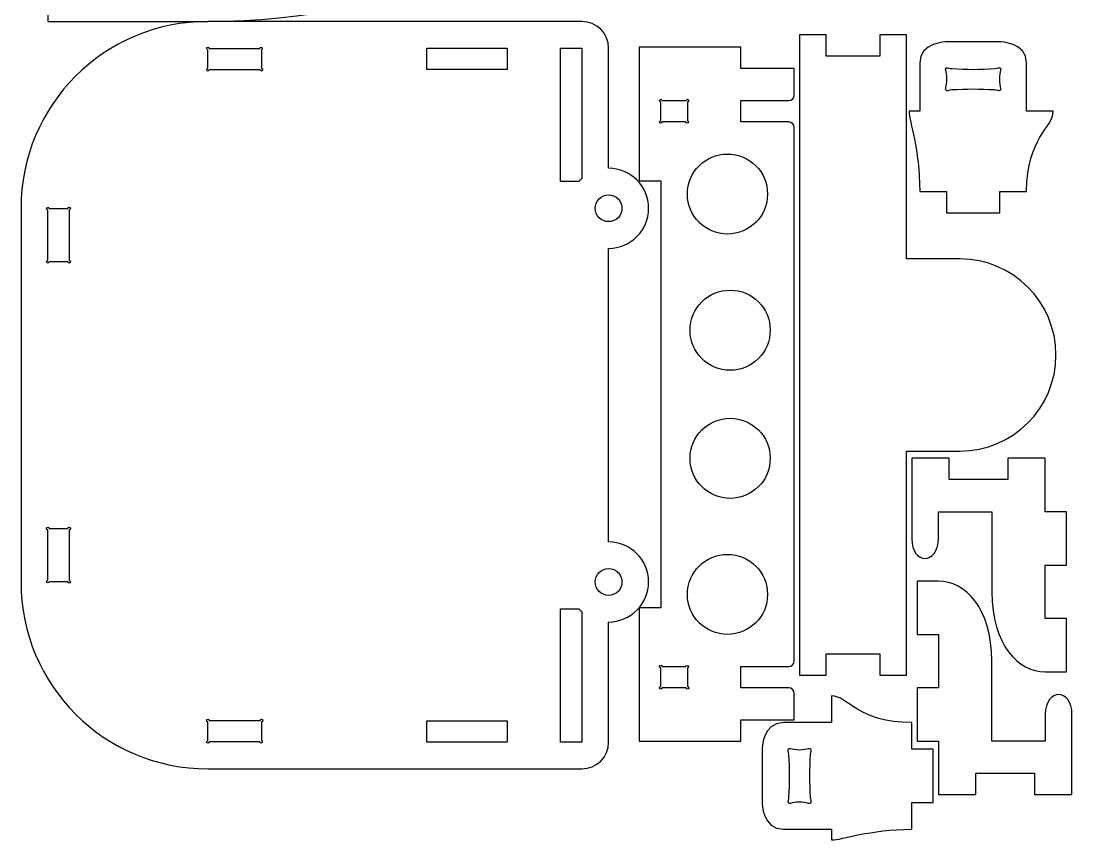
# Model space of a CAD drawing. Extents: x 0 to 206, y 6 to 420.
# Drawn here: x 0.2 to 197, y 6.5 to 159.9 of the extents above; entities that cross this region are included whole.
import ezdxf

# ---------------------------------------------------------------- set-up
doc = ezdxf.new("R2010")
doc.units = 0
doc.layers.get('0').update_dxf_attribs({"linetype": 'CONTINUOUS'})

msp = doc.modelspace()

# ---------------------------------------------------------------- linework, layer by layer
at = {"color": 7}
for p, q in [((5.248441, 221.829853), (5.248441, 159.830006)), ((75.248794, 159.830006), (35.248662, 159.830006)), ((85.248696, 159.830006), (75.248794, 159.830006)), ((105.248525, 159.830006), (85.248696, 159.830006)), ((151.000239, 157.349978), (146.000002, 157.349978)), ((146.000002, 157.349978), (146.000002, 37.350128)), ((151.000239, 153.35078), (151.000239, 157.349978)), ((165.999997, 157.349989), (161.000007, 157.350116)), ((161.000007, 157.350116), (161.000007, 153.350921)), ((165.999997, 115.350017), (165.999997, 157.349989)), ((183.499584, 156.000049), (173.499675, 156.000049)), ((35.251231, 151.043462), (35.251231, 154.543507)), ((35.501368, 154.79362), (44.927149, 154.79362)), ((45.245467, 154.520252), (45.245467, 151.043462)), ((76.248735, 150.830038), (76.248735, 154.830312)), ((76.248735, 154.830312), (91.248334, 154.830312)), ((91.248334, 154.830312), (91.248334, 150.830038)), ((101.248766, 129.830289), (101.248766, 154.830312)), ((101.248766, 154.830312), (105.248525, 154.830312)), ((110.248726, 132.329874), (110.248726, 154.830312)), ((119.999966, 155.000101), (116.000242, 155.000101)), ((116.000242, 155.000101), (116.000242, 130.000081)), ((135.000112, 155.000101), (119.999966, 155.000101)), ((135.000112, 150.999812), (135.000112, 155.000101)), ((161.000007, 153.350921), (151.000239, 153.35078)), ((168.499473, 152.00029), (168.49965, 142.999836)), ((188.499821, 142.999836), (188.499821, 152.00029)), ((44.995358, 150.793349), (35.501368, 150.793349)), ((45.495051, 150.793349), (45.495051, 150.793349)), ((91.248334, 150.830038), (76.248735, 150.830038)), ((145.000022, 150.999812), (135.000112, 150.999812)), ((145.000022, 146.000105), (145.000022, 150.999812)), ((173.340184, 147.200572), (173.340184, 147.200572)), ((119.999966, 141.250023), (119.999966, 144.750072)), ((120.250086, 145.000191), (124.750084, 145.000191)), ((125.000203, 144.750072), (125.000203, 141.273271)), ((135.000112, 140.999903), (135.000112, 145.000191)), ((135.000112, 145.000191), (144.000073, 145.000191)), ((168.49965, 142.999836), (166.499999, 142.999694)), ((193.500005, 142.999694), (188.499821, 142.999836)), ((119.749882, 140.999903), (119.749882, 140.999903)), ((124.681856, 140.999903), (120.250086, 140.999903)), ((144.000073, 140.999903), (135.000112, 140.999903)), ((145.000057, 89.999879), (145.000022, 139.99999)), ((116.000242, 130.000081), (119.999966, 130.000081)), ((119.999966, 130.000081), (120.000037, 89.999879)), ((104.669218, 129.830289), (101.248766, 129.830289)), ((168.500003, 127.999689), (173.499675, 127.999689)), ((173.499675, 127.999689), (173.499675, 123.99993)), ((183.499584, 123.99993), (183.499584, 127.999689)), ((183.499584, 127.999689), (188.499821, 127.999689)), ((125.000203, 127.49998), (125.000203, 127.49998)), ((0.248732, 124.830076), (0.248732, 54.830196)), ((5.248431, 115.080283), (5.248431, 124.506064)), ((5.521799, 124.82439), (8.998583, 124.82439)), ((9.248693, 124.574277), (9.248693, 115.080283)), ((9.498302, 124.82439), (9.498302, 124.82439)), ((112.748827, 124.830076), (112.748827, 124.830076)), ((117.748524, 124.830076), (117.748524, 124.830076)), ((173.499675, 123.99993), (183.499584, 123.99993)), ((110.248726, 62.330005), (110.248726, 117.330275)), ((8.998583, 114.830171), (5.498542, 114.830171)), ((176.000047, 115.350087), (165.999997, 115.350017)), ((125.499948, 101.999685), (125.499948, 101.999685)), ((194.000004, 97.350131), (194.000004, 97.350131)), ((120.000037, 89.999879), (119.999966, 50.000139)), ((145.000022, 40.000195), (145.000057, 89.999879)), ((165.999962, 79.350139), (176.000047, 79.350209)), ((165.999962, 37.350128), (165.999962, 79.350139)), ((125.499948, 78.000108), (125.499948, 78.000108)), ((174.00003, 78.000221), (167.000002, 77.999977)), ((167.000002, 77.999977), (167.000002, 62.999824)), ((174.000066, 74.000017), (174.00003, 78.000221)), ((192.000057, 77.999977), (185.000029, 77.999977)), ((185.000029, 77.999977), (185.000065, 74.000017)), ((192.000057, 68.000079), (192.000057, 77.999977)), ((185.000065, 74.000017), (174.000066, 74.000017)), ((171.99971, 62.999824), (171.99971, 68.000079)), ((171.99971, 68.000079), (181.999619, 68.000079)), ((181.999619, 68.000079), (181.999619, 52.999915)), ((195.999817, 68.000079), (192.000057, 68.000079)), ((195.999817, 57.999622), (195.999817, 68.000079)), ((5.248431, 55.154223), (5.248431, 64.579986)), ((5.498542, 64.830106), (8.998583, 64.830106)), ((9.248693, 64.579986), (9.248693, 55.085996)), ((9.498302, 64.830106), (9.498302, 64.830106)), ((192.000057, 47.999713), (192.000057, 57.999622)), ((192.000057, 57.999622), (195.999817, 57.999622)), ((8.998583, 54.835876), (5.521799, 54.835876)), ((112.748827, 54.830196), (112.748827, 54.830196)), ((171.999883, 54.999882), (168.000123, 54.999882)), ((168.000123, 54.999882), (168.000123, 44.999973)), ((125.000203, 52.50024), (125.000203, 52.50024)), ((101.248766, 24.829975), (101.248766, 49.829995)), ((101.248766, 49.829995), (104.670781, 49.829995)), ((105.248525, 49.250698), (105.248525, 24.829975)), ((105.248525, 49.250698), (105.248525, 49.250698)), ((119.999966, 50.000139), (116.000242, 50.000139)), ((116.000242, 50.000139), (116.000242, 25.000084)), ((110.248726, 24.830469), (110.248726, 47.329894)), ((195.999817, 47.999713), (192.000057, 47.999713)), ((195.999817, 37.999804), (195.999817, 47.999713)), ((168.000123, 44.999973), (171.999883, 44.999973)), ((171.999883, 44.999973), (171.999883, 35.000064)), ((150.999992, 37.350128), (150.999992, 41.350417)), ((150.999992, 41.350417), (161.000007, 41.350417)), ((161.000007, 41.350417), (161.000007, 37.350128)), ((182.000321, 24.999625), (182.000321, 39.999772)), ((119.999966, 35.250113), (119.999966, 38.750162)), ((120.250086, 39.000282), (124.681856, 39.000282)), ((125.000203, 38.726914), (125.000203, 35.250113)), ((135.000112, 34.999993), (135.000112, 39.000282)), ((135.000112, 39.000282), (144.000073, 39.000282)), ((192.000057, 37.999804), (195.999817, 37.999804)), ((146.000002, 37.350128), (150.999992, 37.350128)), ((161.000007, 37.350128), (165.999962, 37.350128)), ((119.749882, 34.999993), (119.749882, 34.999993)), ((124.750084, 34.999993), (120.250086, 34.999993)), ((144.000073, 34.999993), (135.000112, 34.999993)), ((145.000022, 29.000372), (145.000022, 34.00008)), ((152.000297, 33.499982), (152.000156, 28.499781)), ((171.999883, 35.000064), (168.000123, 35.000064)), ((168.000123, 35.000064), (168.000123, 24.999625)), ((192.00023, 29.999862), (192.00023, 24.999625)), ((196.999938, 14.999716), (196.999938, 29.999862)), ((35.251231, 25.116783), (35.251231, 28.616797)), ((35.501368, 28.866916), (44.995358, 28.866916)), ((45.245467, 28.616797), (45.245467, 25.140031)), ((45.495051, 28.866916), (45.495051, 28.866916)), ((76.248735, 24.829975), (76.248735, 28.830228)), ((76.248735, 28.830228), (91.248334, 28.830228)), ((91.248334, 28.830228), (91.248334, 24.829975)), ((135.000112, 25.000084), (135.000112, 29.000372)), ((135.000112, 29.000372), (145.000022, 29.000372)), ((152.000156, 28.499781), (142.999701, 28.499781)), ((167.000302, 23.499579), (167.000302, 28.499781)), ((44.927149, 24.866664), (35.501368, 24.866664)), ((91.248334, 24.829975), (76.248735, 24.829975)), ((105.248525, 24.829975), (101.248766, 24.829975)), ((116.000242, 25.000084), (119.999966, 25.000084)), ((119.999966, 25.000084), (135.000112, 25.000084)), ((168.000123, 24.999625), (171.999883, 24.999625)), ((171.999883, 24.999625), (171.999883, 14.999716)), ((192.00023, 24.999625), (182.000321, 24.999625)), ((138.999942, 23.499579), (138.999942, 13.49967)), ((171.000061, 23.499579), (167.000302, 23.499579)), ((171.000061, 13.49967), (171.000061, 23.499579)), ((35.248662, 19.830267), (75.248794, 19.830267)), ((75.248794, 19.830267), (85.248696, 19.830267)), ((85.248696, 19.830267), (105.248525, 19.830267)), ((178.999911, 14.999716), (178.999876, 18.999687)), ((178.999876, 18.999687), (189.999875, 18.999687)), ((189.999875, 18.999687), (189.99991, 14.999504)), ((171.999883, 14.999716), (178.999911, 14.999716)), ((189.99991, 14.999504), (196.999938, 14.999716)), ((147.799419, 13.340144), (147.799419, 13.340144)), ((167.000302, 8.499962), (167.000302, 13.49967)), ((167.000302, 13.49967), (171.000061, 13.49967)), ((142.999701, 8.499468), (152.000156, 8.499609)), ((152.000156, 8.499609), (152.000297, 6.499959))]:
    msp.add_line(p, q, dxfattribs=at)
for points in [[(35.248662, 159.830006), (107.045579, 159.83006), (165.248474, 218.032933), (165.248556, 289.82985)], [(35.248662, 159.830006), (15.858673, 159.830006), (0.248732, 144.22008), (0.248732, 124.830076)], [(5.248441, 159.830006), (5.248441, 159.830006), (35.248662, 159.830006), (35.248662, 159.830006)], [(110.248726, 154.830312), (110.248726, 157.600323), (108.018501, 159.830006), (105.248525, 159.830006)], [(173.499675, 156.000049), (173.499675, 156.000049), (168.499473, 156.000261), (168.499473, 152.00029)], [(188.499821, 152.00029), (188.499821, 156.000261), (183.499549, 156.000049), (183.499584, 156.000049)], [(35.001118, 154.79362), (35.001065, 154.931768), (35.11309, 155.043771), (35.251231, 155.043736)], [(35.251231, 154.543507), (35.11309, 154.543437), (35.001065, 154.655437), (35.001118, 154.79362)], [(35.251231, 155.043736), (35.389396, 155.043771), (35.501421, 154.931768), (35.501368, 154.79362)], [(44.927149, 154.79362), (44.943694, 154.917515), (45.049598, 155.010003), (45.174665, 155.010144)], [(45.174665, 155.010144), (45.312594, 155.010144), (45.424537, 154.898518), (45.424777, 154.760547)], [(45.424777, 154.760547), (45.424989, 154.649493), (45.351964, 154.55165), (45.245467, 154.520252)], [(105.248525, 154.830312), (105.248525, 154.830312), (105.248525, 130.408029), (105.248525, 130.408029)], [(35.001118, 150.793349), (35.001065, 150.931497), (35.11309, 151.043497), (35.251231, 151.043462)], [(35.251231, 150.543752), (35.113277, 150.543681), (35.00133, 150.655378), (35.001118, 150.793349)], [(35.501368, 150.793349), (35.501156, 150.655378), (35.389209, 150.543681), (35.251231, 150.543752)], [(45.245467, 150.543752), (45.107461, 150.543681), (44.995517, 150.655378), (44.995358, 150.793349)], [(45.245467, 151.043462), (45.383396, 151.043215), (45.495103, 150.931285), (45.495051, 150.793349)], [(45.495051, 150.793349), (45.494839, 150.655554), (45.383209, 150.543964), (45.245467, 150.543752)], [(173.499322, 149.99937), (173.434129, 150.595811), (173.229729, 150.867909), (173.430601, 151.068569)], [(173.430601, 151.068569), (173.480801, 151.118769), (173.535658, 151.14244), (173.598523, 151.148685)], [(173.499322, 147.999508), (173.680685, 148.872668), (173.590339, 149.434008), (173.499322, 149.99937)], [(173.598523, 151.148685), (173.787189, 151.167382), (174.050961, 151.030963), (174.4998, 150.999319)], [(174.4998, 150.999319), (177.280994, 150.803104), (179.939069, 150.817709), (182.499812, 150.999319)], [(182.499812, 150.999319), (183.0983, 151.041793), (183.368386, 151.269229), (183.568976, 151.068569)], [(183.50029, 149.99937), (183.38539, 149.343486), (183.387154, 148.677759), (183.50029, 147.999508)], [(183.568976, 151.068569), (183.769706, 150.867874), (183.558392, 150.596552), (183.50029, 149.99937)], [(173.340184, 147.200572), (173.351473, 147.382394), (173.442596, 147.628844), (173.499322, 147.999508)], [(183.50029, 147.999508), (183.561461, 147.402679), (183.769847, 147.130969), (183.568976, 146.930309)], [(144.000073, 145.000191), (144.552311, 145.000191), (144.999986, 145.447866), (145.000022, 146.000105)], [(173.430601, 146.930309), (173.355354, 147.005627), (173.333411, 147.091493), (173.340184, 147.200572)], [(173.598029, 146.851746), (173.535235, 146.857743), (173.480766, 146.880321), (173.430601, 146.930309)], [(174.4998, 146.999559), (174.050608, 146.973454), (173.786554, 146.834883), (173.598029, 146.851746)], [(182.499812, 146.999559), (179.84911, 147.15898), (177.18204, 147.15517), (174.4998, 146.999559)], [(183.401547, 146.856402), (183.21327, 146.847583), (182.948969, 146.972537), (182.499812, 146.999559)], [(183.568976, 146.930309), (183.518811, 146.880109), (183.464377, 146.85933), (183.401547, 146.856402)], [(119.999966, 144.750072), (119.861818, 144.750001), (119.749812, 144.862044), (119.749882, 145.000191)], [(119.749882, 145.000191), (119.750094, 145.138163), (119.861995, 145.249852), (119.999966, 145.249782)], [(119.999966, 145.249782), (120.137938, 145.249852), (120.249874, 145.138163), (120.250086, 145.000191)], [(124.750084, 145.000191), (124.750295, 145.138163), (124.862232, 145.249852), (125.000203, 145.249782)], [(125.000203, 145.249782), (125.137963, 145.24957), (125.249582, 145.137951), (125.249793, 145.000191)], [(125.249793, 145.000191), (125.249864, 144.862185), (125.138139, 144.750284), (125.000203, 144.750072)], [(166.499999, 142.999694), (166.499999, 140.999691), (168.500003, 135.999702), (168.500003, 127.999689)], [(188.499821, 127.999689), (188.499997, 137.999705), (193.500005, 139.999708), (193.500005, 142.999694)], [(119.749882, 140.999903), (119.749812, 141.138051), (119.861818, 141.250093), (119.999966, 141.250023)], [(119.999966, 140.749819), (119.861818, 140.749713), (119.749812, 140.861791), (119.749882, 140.999903)], [(120.250086, 140.999903), (120.250156, 140.861791), (120.138149, 140.749713), (119.999966, 140.749819)], [(124.929401, 140.783368), (124.804341, 140.783474), (124.698578, 140.875972), (124.681856, 140.999903)], [(125.17952, 141.032994), (125.179273, 140.895022), (125.067337, 140.783333), (124.929401, 140.783368)], [(125.000203, 141.273271), (125.106707, 141.241873), (125.179732, 141.144048), (125.17952, 141.032994)], [(145.000022, 139.99999), (144.999986, 140.552228), (144.552311, 140.999903), (144.000073, 140.999903)], [(125.000203, 127.49998), (125.000309, 131.641944), (128.358012, 134.999682), (132.500012, 134.999788)], [(132.500012, 134.999788), (136.641975, 134.999682), (139.999679, 131.641944), (139.999785, 127.49998)], [(117.748524, 124.830076), (117.748413, 128.972054), (114.390704, 132.329762), (110.248726, 132.329874)], [(105.248525, 130.408029), (105.045055, 130.226133), (104.851665, 130.033266), (104.669218, 129.830289)], [(107.748626, 124.830076), (107.748598, 125.493153), (108.011992, 126.12908), (108.480858, 126.597946)], [(108.480858, 126.597946), (108.949723, 127.066813), (109.58565, 127.330207), (110.248726, 127.330181)], [(110.248726, 127.330181), (110.911803, 127.330207), (111.54773, 127.066813), (112.016595, 126.597946)], [(112.016595, 126.597946), (112.485461, 126.12908), (112.748855, 125.493153), (112.748827, 124.830076)], [(132.500012, 120.000171), (128.358012, 120.000277), (125.000309, 123.358016), (125.000203, 127.49998)], [(139.999785, 127.49998), (139.999679, 123.358016), (136.641975, 120.000277), (132.500012, 120.000171)], [(5.031896, 124.753594), (5.031817, 124.891562), (5.143524, 125.00346), (5.281504, 125.00371)], [(5.248431, 124.506064), (5.1245, 124.522645), (5.032002, 124.62857), (5.031896, 124.753594)], [(5.281504, 125.00371), (5.39255, 125.003922), (5.490393, 124.930897), (5.521799, 124.82439)], [(8.998583, 124.82439), (8.998794, 124.962329), (9.110713, 125.073987), (9.248693, 125.073987)], [(9.248693, 125.073987), (9.38646, 125.073775), (9.49809, 124.962149), (9.498302, 124.82439)], [(9.498302, 124.82439), (9.498355, 124.686383), (9.386672, 124.574489), (9.248693, 124.574277)], [(108.480856, 123.062204), (108.01199, 123.531071), (107.748597, 124.166999), (107.748626, 124.830076)], [(110.248726, 117.330275), (114.390706, 117.330387), (117.748415, 120.688097), (117.748524, 124.830076)], [(112.748827, 124.830076), (112.748856, 124.166999), (112.485463, 123.531071), (112.016597, 123.062204)], [(110.248726, 122.329969), (109.585649, 122.329942), (108.949722, 122.593337), (108.480856, 123.062204)], [(112.016597, 123.062204), (111.547731, 122.593337), (110.911804, 122.329942), (110.248726, 122.329969)], [(4.998294, 114.830171), (4.998241, 114.968283), (5.110266, 115.080389), (5.248431, 115.080283)], [(5.248431, 114.580055), (5.110266, 114.579984), (4.998241, 114.691988), (4.998294, 114.830171)], [(5.498542, 114.830171), (5.498595, 114.691988), (5.38657, 114.579984), (5.248431, 114.580055)], [(9.248693, 114.580055), (9.110554, 114.579984), (8.998503, 114.691988), (8.998583, 114.830171)], [(9.248693, 115.080283), (9.386672, 115.080071), (9.498355, 114.968107), (9.498302, 114.830171)], [(9.498302, 114.830171), (9.498355, 114.692164), (9.386672, 114.580266), (9.248693, 114.580055)], [(194.000004, 97.350131), (193.999969, 107.291197), (185.941078, 115.350017), (176.000047, 115.350087)], [(125.499948, 101.999685), (125.500054, 106.141649), (128.857757, 109.499353), (132.999757, 109.499459)], [(132.999757, 109.499459), (137.141932, 109.49967), (140.499953, 106.141861), (140.500059, 101.999685)], [(132.999757, 94.499877), (128.857757, 94.499983), (125.500054, 97.857686), (125.499948, 101.999685)], [(140.500059, 101.999685), (140.499953, 97.857475), (137.141932, 94.499701), (132.999757, 94.499877)], [(176.000047, 79.350209), (185.941078, 79.350245), (193.999969, 87.40903), (194.000004, 97.350131)], [(125.499948, 78.000108), (125.500054, 82.142072), (128.857757, 85.49981), (132.999757, 85.499916)], [(132.999757, 85.499916), (137.141932, 85.500093), (140.499953, 82.142283), (140.500059, 78.000108)], [(132.999757, 70.500299), (128.857757, 70.500405), (125.500054, 73.858109), (125.499948, 78.000108)], [(140.500059, 78.000108), (140.499953, 73.857932), (137.141932, 70.500088), (132.999757, 70.500299)], [(4.998294, 64.830106), (4.998241, 64.968253), (5.110266, 65.080331), (5.248431, 65.080225)], [(5.248431, 65.080225), (5.38657, 65.080331), (5.498595, 64.968253), (5.498542, 64.830106)], [(8.998583, 64.830106), (8.998503, 64.968253), (9.110554, 65.080331), (9.248693, 65.080225)], [(9.248693, 65.080225), (9.386672, 65.080013), (9.498355, 64.968077), (9.498302, 64.830106)], [(5.248431, 64.579986), (5.110266, 64.579916), (4.998241, 64.691958), (4.998294, 64.830106)], [(9.498302, 64.830106), (9.498355, 64.692134), (9.386672, 64.580198), (9.248693, 64.579986)], [(167.000002, 62.999824), (167.000002, 57.999834), (171.99971, 57.999834), (171.99971, 62.999824)], [(117.748524, 54.830196), (117.748418, 58.972178), (114.390708, 62.329893), (110.248726, 62.330005)], [(125.000203, 52.50024), (125.000309, 56.642204), (128.358012, 59.999943), (132.500012, 60.000049)], [(132.500012, 60.000049), (136.641975, 59.999943), (139.999679, 56.642204), (139.999785, 52.50024)], [(108.480859, 56.598064), (108.949724, 57.06693), (109.58565, 57.330324), (110.248726, 57.330297)], [(110.248726, 57.330297), (110.911803, 57.330324), (111.547729, 57.06693), (112.016594, 56.598064)], [(5.031896, 54.906679), (5.032002, 55.031738), (5.1245, 55.137501), (5.248431, 55.154223)], [(107.748626, 54.830196), (107.748599, 55.493273), (108.011993, 56.129198), (108.480859, 56.598064)], [(112.016594, 56.598064), (112.48546, 56.129198), (112.748854, 55.493273), (112.748827, 54.830196)], [(0.248732, 54.830196), (0.248732, 35.440189), (15.858673, 19.830267), (35.248662, 19.830267)], [(5.281504, 54.656559), (5.143524, 54.656806), (5.031817, 54.768742), (5.031896, 54.906679)], [(5.521799, 54.835876), (5.490394, 54.729372), (5.39255, 54.656347), (5.281504, 54.656559)], [(9.248693, 54.586286), (9.110713, 54.586251), (8.998794, 54.69794), (8.998583, 54.835876)], [(9.248693, 55.085996), (9.386672, 55.085819), (9.498355, 54.973883), (9.498302, 54.835876)], [(9.498302, 54.835876), (9.49809, 54.698116), (9.38646, 54.586497), (9.248693, 54.586286)], [(108.480859, 53.062329), (108.011993, 53.531194), (107.748599, 54.16712), (107.748626, 54.830196)], [(112.748827, 54.830196), (112.748854, 54.16712), (112.48546, 53.531194), (112.016594, 53.062329)], [(115.552003, 49.526772), (116.958491, 50.933354), (117.748604, 52.841055), (117.748524, 54.830196)], [(182.000321, 39.999772), (181.999968, 49.999716), (176.999872, 54.999741), (171.999883, 54.999882)], [(110.248726, 52.330096), (109.58565, 52.330069), (108.949724, 52.593463), (108.480859, 53.062329)], [(112.016594, 53.062329), (111.547729, 52.593463), (110.911803, 52.330069), (110.248726, 52.330096)], [(132.500012, 45.000432), (128.358012, 45.000538), (125.000309, 48.358276), (125.000203, 52.50024)], [(139.999785, 52.50024), (139.999679, 48.358276), (136.641975, 45.000538), (132.500012, 45.000432)], [(181.999619, 52.999915), (181.999972, 42.999935), (187.000068, 37.999945), (192.000057, 37.999804)], [(104.670781, 49.829995), (104.852679, 49.626528), (105.045547, 49.433141), (105.248525, 49.250698)], [(110.248726, 47.329894), (112.237867, 47.329948), (114.145516, 48.120189), (115.552003, 49.526772)], [(144.000073, 39.000282), (144.552311, 39.000317), (144.999986, 39.447957), (145.000022, 40.000195)], [(119.749882, 39.000282), (119.749812, 39.138429), (119.861818, 39.250472), (119.999966, 39.250401)], [(119.999966, 38.750162), (119.861818, 38.750092), (119.749812, 38.862134), (119.749882, 39.000282)], [(119.999966, 39.250401), (120.138149, 39.250472), (120.250156, 39.138429), (120.250086, 39.000282)], [(124.681856, 39.000282), (124.698437, 39.124212), (124.804341, 39.216711), (124.929401, 39.216817)], [(124.929401, 39.216817), (125.067337, 39.216887), (125.179273, 39.105162), (125.17952, 38.967191)], [(125.17952, 38.967191), (125.179732, 38.856137), (125.106707, 38.758311), (125.000203, 38.726914)], [(119.749882, 34.999993), (119.749812, 35.138141), (119.861818, 35.250183), (119.999966, 35.250113)], [(119.999966, 34.750403), (119.861995, 34.750333), (119.750058, 34.862022), (119.749882, 34.999993)], [(120.250086, 34.999993), (120.249874, 34.862022), (120.137938, 34.750333), (119.999966, 34.750403)], [(125.000203, 34.750403), (124.862232, 34.750333), (124.750295, 34.862022), (124.750084, 34.999993)], [(125.000203, 35.250113), (125.138139, 35.249901), (125.249864, 35.138), (125.249793, 34.999993)], [(125.249793, 34.999993), (125.249582, 34.862234), (125.137963, 34.750615), (125.000203, 34.750403)], [(145.000022, 34.00008), (144.999986, 34.552318), (144.552311, 34.999993), (144.000073, 34.999993)], [(167.000302, 28.499781), (157.000287, 28.499957), (155.000284, 33.499982), (152.000297, 33.499982)], [(196.999938, 29.999862), (196.999938, 34.999852), (192.00023, 34.999852), (192.00023, 29.999862)], [(35.251231, 28.616797), (35.11309, 28.616797), (35.001065, 28.728769), (35.001118, 28.866916)], [(35.001118, 28.866916), (35.00133, 29.004888), (35.113277, 29.116542), (35.251231, 29.116507)], [(35.251231, 29.116507), (35.389209, 29.116542), (35.501156, 29.004888), (35.501368, 28.866916)], [(44.995358, 28.866916), (44.995517, 29.004888), (45.107461, 29.116542), (45.245467, 29.116507)], [(45.245467, 29.116507), (45.383209, 29.116295), (45.494839, 29.004711), (45.495051, 28.866916)], [(45.495051, 28.866916), (45.495103, 28.72898), (45.383396, 28.617044), (45.245467, 28.616797)], [(142.999701, 28.499781), (138.99973, 28.499781), (138.999942, 23.499544), (138.999942, 23.499579)], [(35.001118, 24.866664), (35.001065, 25.004811), (35.11309, 25.116818), (35.251231, 25.116783)], [(35.251231, 24.616544), (35.11309, 24.616509), (35.001065, 24.72848), (35.001118, 24.866664)], [(35.501368, 24.866664), (35.501421, 24.72848), (35.389396, 24.616509), (35.251231, 24.616544)], [(45.174665, 24.650129), (45.049598, 24.65027), (44.943871, 24.742768), (44.927149, 24.866664)], [(45.424777, 24.899719), (45.424537, 24.761783), (45.312594, 24.650093), (45.174665, 24.650129)], [(45.245467, 25.140031), (45.351964, 25.108634), (45.424989, 25.010773), (45.424777, 24.899719)], [(105.248525, 19.830267), (108.018501, 19.830267), (110.248726, 22.060493), (110.248726, 24.830469)], [(143.931423, 23.56897), (144.132118, 23.769666), (144.403439, 23.558387), (145.000621, 23.500249)], [(147.000483, 23.500249), (147.597313, 23.561456), (147.869022, 23.769842), (148.069682, 23.56897)], [(144.000673, 22.499772), (143.958198, 23.098259), (143.730763, 23.368346), (143.931423, 23.56897)], [(144.000673, 14.49976), (144.196888, 17.280954), (144.182283, 19.939028), (144.000673, 22.499772)], [(145.000621, 23.500249), (145.656506, 23.385385), (146.322233, 23.387149), (147.000483, 23.500249)], [(148.000432, 22.499772), (147.841012, 19.84907), (147.844822, 17.181999), (148.000432, 14.49976)], [(148.143589, 23.401542), (148.152409, 23.213229), (148.027455, 22.948928), (148.000432, 22.499772)], [(148.069682, 23.56897), (148.119882, 23.51877), (148.140661, 23.464337), (148.143589, 23.401542)], [(143.851307, 13.598518), (143.832609, 13.787148), (143.969029, 14.05092), (144.000673, 14.49976)], [(148.000432, 14.49976), (148.026537, 14.050568), (148.165109, 13.786513), (148.148246, 13.598024)], [(138.999942, 13.49967), (138.999942, 13.49967), (138.99973, 8.499468), (142.999701, 8.499468)], [(143.931423, 13.430596), (143.881222, 13.480761), (143.857551, 13.535618), (143.851307, 13.598518)], [(145.000621, 13.499282), (144.40418, 13.434088), (144.132083, 13.229724), (143.931423, 13.430596)], [(147.000483, 13.499282), (146.127323, 13.68068), (145.565983, 13.590298), (145.000621, 13.499282)], [(147.799419, 13.340144), (147.617597, 13.351433), (147.371147, 13.442555), (147.000483, 13.499282)], [(148.069682, 13.430596), (147.994364, 13.355348), (147.908498, 13.33337), (147.799419, 13.340144)], [(148.148246, 13.598024), (148.142249, 13.53523), (148.119671, 13.480761), (148.069682, 13.430596)], [(152.000297, 6.499959), (154.0003, 6.499959), (159.00029, 8.499962), (167.000302, 8.499962)]]:
    msp.add_open_spline(points, degree=3, dxfattribs=at)

doc.saveas('drawing.dxf')
